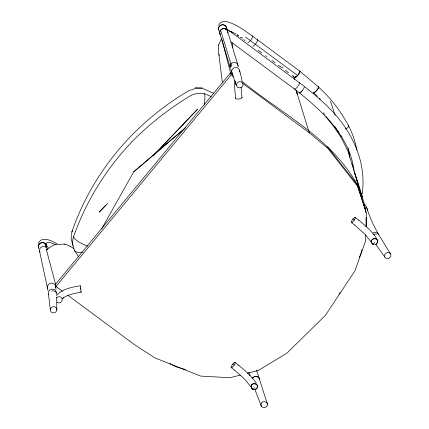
<?xml version="1.0" encoding="UTF-8"?>
<svg xmlns="http://www.w3.org/2000/svg" width="429" height="429" viewBox="0 0 429 429"><rect width="100%" height="100%" fill="white"/><g stroke="black" fill="none" stroke-linecap="round" stroke-linejoin="round"><path stroke-width="0.64" d="M365.814 234.743L365.664 240.707L354.858 271.01L325.316 315.449L286.813 353.244L258.328 370.436L247.367 373.257M366.012 226.796L366.366 212.886L357.663 186.342L328.04 148.638L309.282 132.797L242.406 83.194M362.146 194.064C366.897 161.781 351.952 131.086 329.724 108.628C321.922 100.794 313.427 93.678 304.805 86.771M235.5 81.912L235.746 84.164L236.577 85.108L235.746 84.164L235.51 81.864M80.277 286.116L80.309 285.778C72.27 287.103 63.401 288.663 57.357 294.594M62.226 298.895L63.873 297.394L62.977 298.005C68.399 294.498 74.871 293.163 81.172 292.213L80.309 285.778M204.595 104.403L204.906 96.659L204.52 93.694C199.624 93.345 194.541 93.168 190.213 95.903C169.943 108.119 151.158 122.662 134.347 139.323C107.245 166.961 86.293 200.456 73.466 236.99C71.943 241.768 72.544 247.201 75.145 251.485L77.96 252.434L82.851 252.113M366.361 226.85L366.141 217.53M234.781 80.657L234.583 87.071L235.591 98.375M218.629 45.372L218.57 52.199L222.399 82.7M362.001 249.662L360.751 254.183L359.191 257.732M230.014 74.008L230.539 72.823L221.793 39.055M72.539 230.518L71.906 231.912L71.085 238.674L73.043 245.581M221.627 38.422L219.439 42.97A26.507 24.533 -24.7 0 0 218.828 44.75M230.963 63.985L230.25 65.294L230.094 66.881L219.686 33.028M38.304 243.307C41.886 235.526 51.989 240.857 57.116 243.887M218.527 25.488C219.766 22.077 223.552 20.748 226.893 21.665C236.384 24.222 244.353 30.411 252.306 35.934L299.351 70.828A4.059 1.094 -53.4 0 1 297.522 75.429L294.911 77.483L292.246 75.504M101.646 228.877L133.746 171.782L185.489 127.783M339.007 294.026L340.197 292.412M62.43 291.227L56.006 286.465L55.384 284.432L230.539 72.823L232.867 74.549M56.006 286.465L231.161 74.855L230.539 72.823M226.126 28.384L304.027 86.165A4.059 1.094 -53.4 0 1 302.193 90.76L300.74 92.235M302.193 90.76L300.107 92.653M105.765 205.319L99.303 212.082L107.625 203.405M154.703 154.108L197.635 109.175L153.416 155.668M133.746 171.782L184.481 128.721M376.077 244.208C383.301 235.886 364.671 238.229 373.52 244.546M55.663 284.636L46.471 250.027L50.879 246.75A27 24.92 -21.7 0 1 52.354 245.865L53.078 245.495A19.557 17.927 -22 0 1 55.175 244.562M299.565 70.994A4.059 1.115 -51.8 0 1 298.595 74.335A4.059 1.115 -51.8 0 1 294.959 77.52L296.557 76.469M295.951 76.989L294.9 77.477M300.504 92.412L299.453 92.782M295.608 77.225L294.911 77.483M55.175 244.562L64.693 244.063M374.828 244.632C378.898 244.316 378.244 237.816 374.147 238.513C370.86 238.744 370.238 243.833 373.568 244.557M240.278 375.085L229.96 377.74L200.659 376.094L154.88 357.872L134.17 344.433L67.787 295.2M195.19 87.725L202.284 87.875M47.555 249.045L47.126 249.018A14.114 2.628 39.6 0 0 46.466 250.021M64.629 244.09L64.929 244.16M64.94 244.165L67.75 245.136A30.845 29.065 -30.5 0 1 70.099 246.225M185.666 369.701L176.292 366.859L169.739 363.583M87.586 246.187C82.577 243.849 76.577 241.849 73.466 236.99M213.915 93.442L202.96 88.615L195.399 88.449L188.647 90.819A263.717 249.201 -17.1 0 0 71.884 231.907M204.52 93.694L211.218 96.643M228.662 30.791L231.923 32.298M54.73 244.23L49.491 242.39L47.228 242.465L46.252 243.565L46.809 246.798M230.287 31.113L235.87 33.939M252.279 389.071L253.394 389.596C249.346 388.642 251.421 382.443 255.228 383.623C258.558 384.352 257.942 389.441 254.649 389.666C264.731 384.599 246.605 379.815 252.279 389.071A3.25 0.874 -53.4 0 0 254.628 387.628M70.083 246.246L74.083 248.691M236.937 34.551L238.54 35.473M241.677 37.468L242.717 38.149M236.99 35.183L238.621 36.24M240.251 37.296L241.334 38.004M245.388 36.905L297.522 75.429M243.506 39.484L245.141 40.648M231.161 42.063L296.133 90.246L309.282 132.797M282.084 66.994L283.156 67.787M258.124 50.198L261.856 52.965M265.589 55.732L266.65 56.526M271.986 60.478L275.182 62.854M278.383 65.224L281.58 67.594M285.312 70.367L288.513 72.737M241.575 81.011C281.209 113.481 331.295 137.875 357.035 184.309C361.304 193.35 364.816 202.863 365.862 212.854M231.161 74.855L233.837 76.839M355.067 217.305L358.794 220.179M351.254 222.426L354.81 225.166M234.894 362.344L238.621 365.218M231.081 367.465L234.636 370.206M299.26 92.562L299.581 92.814M296.176 90.278L297.431 91.27A379.933 359.019 -17.1 0 1 311.781 103.298L316.833 107.845A148.407 140.235 -17.1 0 1 342.036 139.275L347.999 151.206L359.872 189.849M299.892 71.252L318.506 87.023M358.708 220.109C365.213 225.531 371.852 231.118 376.528 238.272M354.724 225.096L364.843 234.154L370.967 241.629M238.529 365.149C245.039 370.57 251.678 376.158 256.354 383.311M234.55 370.136L244.669 379.193L250.788 386.668M318.484 87.007C330.738 98.144 341.017 111.374 348.697 126.056A97.764 92.38 -17.1 0 1 356.89 150.032M46.429 245.485L48.311 247.565M364.564 204.225L366.339 206.644L369.374 215.519L373.284 224.592L378.357 234.127M325.986 116.345L334.293 126.233L341.543 136.862M327.418 146.605L357.035 184.309L365.739 210.853L363.604 203.212M384.781 257.003L385.73 258.14A3.26 2.96 -36.5 0 0 389.789 257.711A3.26 2.96 -36.5 0 0 390.417 253.77A3.26 2.96 -36.5 0 0 386.572 252.847L385.221 253.823A3.223 3.046 -17.1 0 0 384.781 257.003L375.622 244.208M335.033 126.871L336.502 128.973M337.602 130.55L339.071 132.647M74.608 250.665L78.507 256.58M330.528 101.287L335.108 115.208M378.362 234.121L390.465 253.85M340.953 135.532L345.452 143.468M81.172 292.213L80.942 291.463M345.688 143.924L347.377 147.399A90.524 85.537 -17.1 0 1 350.75 156.07M218.919 54.226L219.176 54.81A19.192 17.728 -17.9 0 0 219.455 55.341M235.532 82.604L232.968 76.067M254.923 389.586L261.363 406.242M366.736 207.641L367.127 208.81M367.245 209.143L367.637 210.296M256.494 370.232L259.701 379.713A4.059 3.695 -18.9 0 0 256.88 376.651A4.059 3.695 -18.9 0 0 252.595 378.062M248.809 372.34L250.005 375.868M362.5 197.152L354.252 171.477L358.145 184.813M267.412 404.198L259.609 379.66A4.059 3.695 -18.9 0 0 256.799 376.587A4.059 3.695 -18.9 0 0 252.509 377.987M238.143 65.852L226.609 28.094A4.059 3.84 -17.1 0 0 221.359 24.979A4.059 3.834 -16.1 0 0 219.058 30.609A4.059 3.84 -17.1 0 1 221.359 24.979A4.059 3.834 -16.1 0 1 226.609 28.094M220.565 30.169L231.746 66.533M230.882 69.434L231.655 71.954M293.506 75.96L294.669 79.789M44.911 243.372L46.048 247.222M364.071 205.137L365.739 210.853M360.226 191.119L361.116 194.305M240.513 73.734L242.063 80.582M39.484 250.82L47.968 290.433M352.021 163.851L352.509 166.452M55.641 286.486L56.038 289.516M232.164 42.798L232.797 47.699M48.482 294.192L50.327 309.663M80.427 287.977L80.572 289.178M242.026 97.539L241.098 87.366M56.719 297.474L56.821 309.926A3.266 3.083 -17.1 0 1 51.743 312.409A3.266 3.083 -17.1 0 1 52.161 307.046A3.266 3.083 -17.1 0 1 56.816 309.926M350.954 156.698A90.524 85.537 -17.1 0 1 354.011 170.34M323.289 112.838A144.321 136.374 -17.1 0 1 325.112 114.758M348.134 148.278A90.444 85.462 -17.1 0 1 349.614 157.287M313.208 92.24A144.428 136.476 -17.1 0 1 317.487 96.359M319.337 98.257A144.428 136.476 -17.1 0 1 320.249 99.222M232.802 363.99A27.617 5.159 39.6 0 1 234.272 365.095M372.924 233.027A4.059 3.759 -30.1 0 1 378.764 235.076M218.602 45.367A22.86 21.144 -24.9 0 1 218.785 44.739M299.093 82.507A4.059 1.094 -53.4 0 1 297.731 86.502A4.059 1.094 -53.4 0 1 294.332 88.905M300.279 92.562A4.059 1.094 -53.4 0 1 299.233 92.439M300.718 92.289A4.065 1.094 -53.4 0 1 300.257 92.605M252.306 35.934A4.059 1.094 -53.4 0 1 251.383 39.307A4.059 1.094 -53.4 0 1 247.86 42.589M257.234 39.591A4.059 1.094 -53.4 0 1 256.311 42.964A4.059 1.094 -53.4 0 1 252.794 46.241M348.294 125.713A4.059 1.308 -27.2 0 1 345.447 129.113M352.976 218.951A27.617 5.159 39.6 0 1 354.445 220.056M374.801 242.589A3.25 0.874 -53.4 0 1 372.452 244.031M373.439 234.695A4.059 3.759 -30.1 0 1 376.603 234.17M51.662 290.991A4.059 3.861 -6.3 0 1 56.714 295.865M239.098 70.318A4.059 3.915 -17.1 0 1 240.186 73.665M233.011 75.601A4.059 3.915 -17.1 0 1 232.196 72.549M241.683 97.19A3.25 1.046 -6.3 0 1 239.119 98.976A3.25 1.046 -6.3 0 1 235.703 97.973M56.446 297.908A3.25 3.073 -17.1 0 1 60.998 297.313A3.25 3.073 -17.1 0 1 61.476 301.635A3.25 3.073 -17.1 0 1 56.928 302.231M48.59 294.471A4.059 3.861 -6.3 0 1 51.491 289.237A4.059 3.861 -6.3 0 1 56.413 292.76M47.834 288.427A4.059 3.856 -7.9 0 1 51.174 283.113A4.059 3.856 -7.9 0 1 55.604 287.537M39.983 252.29A4.059 3.834 -16.5 0 1 42.026 246.75A4.059 3.834 -16.5 0 1 47.437 249.276M230.604 68.383A4.059 3.904 -17.1 0 1 233.408 62.527A4.059 3.904 -17.1 0 1 238.111 66.919M232.207 73.536A4.059 3.915 -17.1 0 1 234.92 67.6A4.059 3.915 -17.1 0 1 239.672 72.002M225.917 28.239A4.059 1.094 -53.4 0 1 225.879 28.92M261.722 402.879L261.041 404.354A3.26 2.874 -19.7 0 0 263.074 407.475A3.26 2.874 -19.7 0 0 266.977 405.941A3.26 2.874 -19.7 0 0 266.286 402.295L264.881 401.716A3.228 3.046 -17.1 0 0 261.722 402.879M296.117 90.246L297.377 94.289L296.117 90.246M232.368 367.117A3.25 0.874 -53.4 0 0 235.151 362.548A3.25 0.874 -53.4 0 0 231.826 365.352A3.25 0.874 -53.4 0 0 232.368 367.117M317.074 89.993A4.059 1.158 -47.7 0 0 318.162 86.755A4.059 1.153 -48.1 0 1 317.069 89.988A4.059 1.153 -48.1 0 1 313.191 92.975A4.059 1.158 -47.7 0 0 317.074 89.993M352.541 222.077A3.25 0.874 -53.4 0 0 355.325 217.508A3.25 0.874 -53.4 0 0 352 220.318A3.25 0.874 -53.4 0 0 352.541 222.077M41.672 242.669A4.059 3.834 -16.5 0 0 38.841 248.439A4.059 3.84 -17.1 0 1 41.672 242.664A4.059 3.84 -17.1 0 1 46.348 246.965A4.059 3.834 -16.5 0 0 41.672 242.669M223.016 28.732A4.059 3.834 -16.1 0 0 220.184 34.497A4.059 3.84 -17.1 0 1 223.01 28.722A4.059 3.84 -17.1 0 1 227.692 33.028A4.059 3.834 -16.1 0 0 223.016 28.732M237.848 87.318A3.266 3.083 -17.1 0 0 243.002 84.996A3.266 3.083 -17.1 0 0 238.46 81.966A3.266 3.083 -17.1 0 0 237.848 87.318"/></g></svg>
